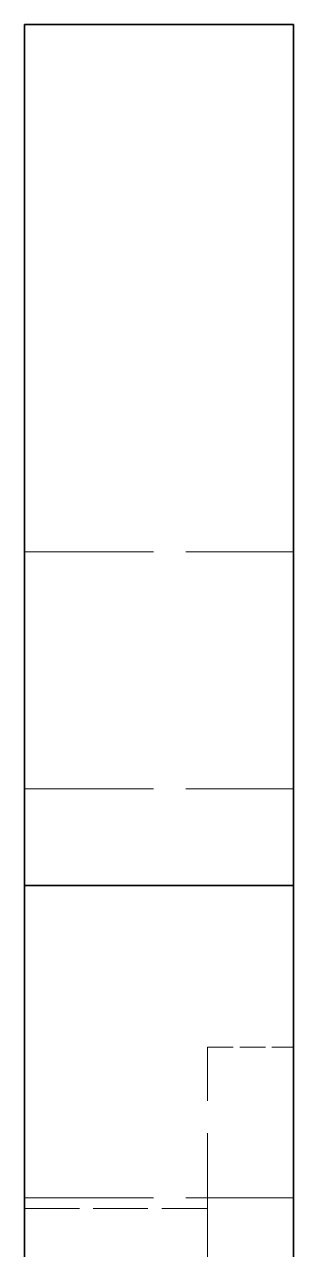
# Model space of a CAD drawing. Extents: x 0 to 18500, y -51 to 3802.
# Drawn here: x 2649.6 to 2674.6, y 1576.5 to 1690.3 of the extents above; entities that cross this region are included whole.
import ezdxf

# ---------------------------------------------------------------- set-up
doc = ezdxf.new("R2010")
doc.units = 0
doc.header["$MEASUREMENT"] = 0
doc.linetypes.add('DASHED', pattern=[15, 12, -3])
doc.linetypes.add('HIDDEN-HOKUTO', pattern=[3.8, 2.5, -1.3])
doc.layers.get('0').update_dxf_attribs({"linetype": 'CONTINUOUS'})
doc.layers.add('AM_HID', color=1, linetype='HIDDEN-HOKUTO')

msp = doc.modelspace()

# ---------------------------------------------------------------- linework, layer by layer
at = {"color": 7, "lineweight": 35}
for p, q in [((2649.62415, 1690.30675), (2674.62415, 1690.30681)), ((2649.62415, 1610.30675), (2649.62415, 1690.30675)), ((2674.62415, 1610.30687), (2674.62415, 1690.30681)), ((2649.62415, 1610.30675), (2674.62415, 1610.30687)), ((2649.62415, 1545.30675), (2649.62415, 1610.30675)), ((2674.62415, 1545.30687), (2674.62415, 1610.30687))]:
    msp.add_line(p, q, dxfattribs=at)
at = {"layer": 'AM_HID', "color": 1, "linetype": 'DASHED', "lineweight": 13}
for p, q in [((2649.62415, 1641.30675), (2674.62415, 1641.30681)), ((2649.62415, 1641.30675), (2674.62415, 1641.30681)), ((2649.62439, 1641.30675), (2674.62439, 1641.30681)), ((2649.62415, 1619.30675), (2674.62415, 1619.30687)), ((2649.62415, 1619.30675), (2674.62415, 1619.30681)), ((2649.62439, 1619.30675), (2674.62439, 1619.30675)), ((2649.62464, 1610.30675), (2674.62464, 1610.30675)), ((2666.62464, 1530.30681), (2666.62439, 1595.30675)), ((2649.62415, 1581.30675), (2674.62415, 1581.30687)), ((2649.62464, 1581.30675), (2674.62464, 1581.30675))]:
    msp.add_line(p, q, dxfattribs=at)
at = {"layer": 'AM_HID', "color": 1, "linetype": 'DASHED', "lineweight": 13, "ltscale": 0.2}
msp.add_line((2666.62439, 1595.30675), (2674.62439, 1595.30681), dxfattribs=at)
at = {"layer": 'AM_HID', "color": 1, "linetype": 'DASHED', "lineweight": 13, "ltscale": 0.425}
msp.add_line((2649.62439, 1580.30675), (2666.62439, 1580.30675), dxfattribs=at)

doc.saveas('drawing.dxf')
